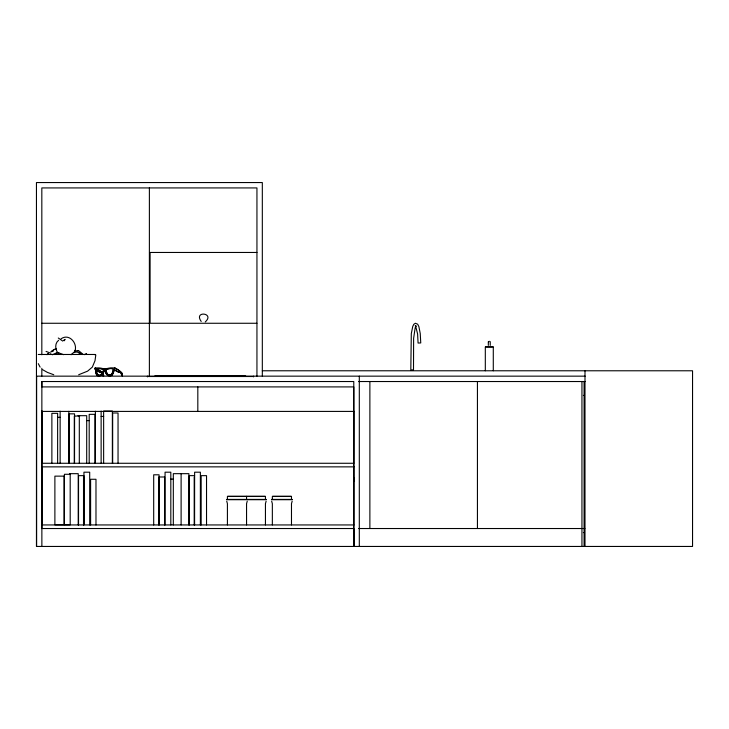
<?xml version="1.0" encoding="UTF-8"?>
<svg xmlns="http://www.w3.org/2000/svg" width="729" height="729" viewBox="0 0 729 729"><rect width="100%" height="100%" fill="white"/><g stroke="black" fill="none" stroke-linecap="round" stroke-linejoin="round"><path stroke-width="1.09" d="M41.708 525.135L41.763 466.332L41.826 525.135M353.629 525.135L353.674 466.332M353.674 462.942L353.72 410.928M41.69 528.525L353.784 528.525L353.793 546.449L353.784 386.908L41.826 386.908L41.826 381.531L353.784 381.531L353.747 462.942M103.135 376L103.737 375.809A2.788 1.13 81.5 0 0 103.573 374.879L102.926 373.275A3.727 1.513 81.5 0 0 102.488 372.756A77.584 31.511 81.5 0 0 96.237 368.519L95.153 368.181L95.217 369.749L100.456 372.373A5.905 2.397 81.5 0 1 101.695 373.002L103.482 375.854A2.788 1.13 81.5 0 0 103.318 374.916L102.671 373.312A3.727 1.513 81.5 0 0 102.233 372.792A77.584 31.511 81.5 0 0 95.982 368.555L95.025 368.127L95.645 370.05A1.021 0.902 -65.5 0 1 95.763 370.678A3.964 3.499 -65.5 0 0 95.818 371.954A9.195 8.128 -65.5 0 0 96.766 374.952A1.841 1.631 -65.5 0 0 97.604 375.59A6.525 5.768 -65.5 0 0 100.402 375.572A4.401 3.882 -65.5 0 0 102.57 374.132M247.24 501.142L246.557 503.693L246.557 524.944M266.131 501.142L265.438 503.693L265.438 524.944M292.174 501.142L291.482 503.693L291.482 524.944M74.294 352.554C78.832 344.726 69.802 332.679 61.099 338.785M106.224 368.765L106.352 368.819A7.873 6.953 -65.5 0 1 104.985 369.102A7.873 6.953 -65.5 0 1 103.664 368.828L103.545 368.774A7.873 6.953 -65.5 0 0 104.867 369.038A7.873 6.953 -65.5 0 0 106.224 368.765A22.745 20.093 -65.5 0 1 114.854 368.063L115.802 368.5A77.584 35.202 -81.6 0 1 121.707 372.738A3.727 1.686 -81.6 0 1 122.053 373.257L122.372 374.861A2.788 1.267 -81.6 0 1 122.317 375.799L121.05 372.947A5.905 2.679 -81.6 0 0 119.866 372.3L118.955 372.455L114.398 369.658L114.972 368.118M111.163 375.499A1.841 1.631 -65.5 0 0 112.102 374.843A9.195 8.128 -65.5 0 0 113.551 371.854A3.964 3.499 -65.5 0 0 113.824 370.569A0.993 0.884 -65.5 0 1 114.116 369.858L114.854 368.063M74.923 350.877L75.051 350.312M415.211 327.54L413.625 338.283L413.498 369.876L410.81 369.876L411.302 333.636L412.732 326.492L413.808 324.305L415.366 323.257L417.653 324.186L418.893 326.638L420.25 333.545L420.751 342.931L418.082 343.049L417.608 333.982L415.594 325.899L416.077 326.346L415.202 325.763L415.867 325.899M52.725 351.615L52.88 351.15M103.445 376.046L101.951 372.966A5.905 2.397 81.5 0 0 100.739 372.319L99.937 372.546M114.726 368.081L115.556 368.464A77.584 35.202 -81.6 0 1 121.451 372.701A3.727 1.686 -81.6 0 1 121.807 373.221L122.126 374.824A2.788 1.267 -81.6 0 1 122.062 375.763L120.804 372.911A5.905 2.679 -81.6 0 0 119.611 372.264L118.955 372.455M64.188 340.78L65.109 339.404L63.587 340.379M52.971 350.941L53.773 349.847L51.167 351.825M106.525 369.731L106.306 369.822A1.895 1.677 -65.5 0 0 106.024 370.706A7.408 6.543 -65.5 0 0 107.3 373.749L107.436 373.804A1.677 1.485 -65.5 0 0 108.129 374.542A5.285 4.666 -65.5 0 0 110.398 374.952A1.476 1.303 -65.5 0 0 111.628 374.332A9.796 8.657 -65.5 0 0 113.232 370.614L113.113 370.56A2.069 1.832 -65.5 0 0 112.895 368.938A1.704 1.513 -65.5 0 0 112.694 368.719A11.327 10.006 -65.5 0 0 107.19 369.12L106.516 369.539M106.407 369.676L106.89 369.366M71.068 354.759C73.757 351.187 79.024 351.15 82.031 354.549M114.234 369.922L119.201 372.492M86.569 353.456L84.327 354.649M46.993 354.695L48.351 353.62M74.531 351.852L73.848 352.235M58.63 340.27C54.602 343.241 55.112 349.528 58.01 353.118M94.77 354.677L95.8 354.977L95.007 360.718L92.319 367.124L87.598 371.143L78.668 374.752M51.066 351.624L54.611 349.227L56.57 348.872M48.068 354.021L47.613 354.312L48.314 354.012M52.315 354.768L56.361 353.009M205.268 321.926C215.274 312.878 193.303 310.372 201.204 321.453M106.899 369.229L107.309 369.175A11.327 10.006 -65.5 0 1 112.822 368.774M74.613 350.922L78.914 350.877L82.851 354.157M489.268 341.254L488.767 341.828M100.192 372.501L95.381 369.803M58.803 352.909L63.605 354.659M56.315 353.018L58.839 352.909M256.945 252.462L150.101 252.462L150.101 323.266L256.945 323.266M41.826 323.266L149.381 323.266M485.432 346.867L493.169 346.867M486.434 346.949L492.121 346.949M38.218 354.476L95.207 354.476M262.322 370.779L692.55 370.779L692.55 546.449L36.45 546.449L36.45 182.551L262.322 182.551L262.322 376.155M194.251 375.918L197.149 375.918M197.504 375.918L200.502 375.918M200.767 375.945L211.073 375.945M212.276 375.918L215.301 375.918M215.629 375.918L218.518 375.918M154.776 375.973L194.215 375.973M203.218 375.954L204.685 375.954M207.227 375.954L208.704 375.954M211.647 375.973L245.673 375.973M36.45 376.155L585.168 376.155M147.422 376.51L253.546 376.51M358.559 381.531L585.177 381.531M583.382 395.428L584.093 395.428M41.872 411.411L353.784 411.411M77.976 415.685L86.696 415.685L86.696 463.188M79.689 416.04L74.358 416.04L74.358 463.27M101.131 416.45L103.636 416.45M57.627 417.298L60.133 417.298M86.696 420.615L89.193 420.615M69.501 473.668L78.222 473.668L78.222 524.944M194.597 475.645L189.212 475.645L189.212 524.944M170.814 479.09L173.32 479.09M227.612 496.276L246.356 496.276M246.502 496.276L265.247 496.276M272.546 496.276L291.29 496.276M226.673 499.42L266.185 499.42M271.607 499.42L292.22 499.42M226.673 499.702L266.185 499.702M271.607 499.702L292.22 499.702M358.559 528.525L584.868 528.525M583.382 532.553L584.093 532.553M77.283 350.503L77.994 350.613M96.656 369.266A2.005 1.777 -65.5 0 1 97.066 368.746A11.327 10.006 -65.5 0 1 102.525 369.129L103.035 369.384M53.764 374.752L47.385 372.382L42.683 369.731M113.824 370.569L113.952 370.624A3.964 3.499 -65.5 0 1 113.678 371.908A9.195 8.128 -65.5 0 1 112.23 374.906A1.841 1.631 -65.5 0 1 111.282 375.553A6.525 5.768 -65.5 0 1 108.493 375.553L108.366 375.499A4.401 3.882 -65.5 0 1 106.434 374.059A6.625 5.85 -65.5 0 1 105.432 371.325M102.525 369.129L103.144 369.485M106.024 370.706L106.142 370.76A7.408 6.543 -65.5 0 0 107.427 373.813M108.129 374.533L108.01 374.478A5.285 4.666 -65.5 0 0 110.279 374.897A1.476 1.303 -65.5 0 0 111.51 374.278L111.637 374.341M97.34 374.314A1.476 1.303 -65.5 0 0 98.47 374.952L98.588 374.979A5.285 4.666 -65.5 0 0 100.93 374.56L100.812 374.506A1.677 1.485 -65.5 0 0 101.623 373.758L101.75 373.813A7.408 6.543 -65.5 0 0 103.536 370.76L103.427 370.706A1.895 1.677 -65.5 0 0 103.29 369.831M103.928 371.334L104.047 371.389A1.549 1.367 -65.5 0 1 104.757 370.25A1.549 1.367 -65.5 0 1 105.404 371.334L105.541 371.389A6.625 5.85 -65.5 0 0 106.543 374.132L106.425 374.068M97.075 368.765L97.203 368.819A11.327 10.006 -65.5 0 1 102.643 369.184M111.282 375.544L111.163 375.49A6.525 5.768 -65.5 0 1 108.366 375.499M96.41 369.913A2.005 1.777 -65.5 0 0 96.383 370.605L96.474 370.66A9.796 8.657 -65.5 0 0 97.44 374.387M95.472 369.922L95.526 369.995A1.021 0.902 -65.5 0 1 95.636 370.614L95.763 370.678M95.645 370.614A3.964 3.499 -65.5 0 0 95.69 371.899L95.818 371.954M96.656 374.888A1.841 1.631 -65.5 0 0 97.486 375.535A6.525 5.768 -65.5 0 0 100.274 375.517L100.402 375.572M96.775 374.952L96.647 374.897A9.195 8.128 -65.5 0 1 95.699 371.899M50.857 353.246L46.064 351.424M78.368 352.435L79.716 353.857M62.785 341.09L58.284 338.01M103.026 369.43L103.409 369.885A1.895 1.677 -65.5 0 1 103.545 370.769M40.113 367.124L38.291 363.653M271.653 501.142L272.345 503.693L272.345 524.944M226.728 501.142L227.412 503.693L227.412 524.944M95.408 368.145L95.472 369.712M353.775 477.732L353.775 481.322M353.793 546.449L353.784 524.944L41.863 524.944L41.872 528.525M584.995 370.779L584.995 546.449M584.093 381.531L584.093 546.449M581.942 381.531L581.942 546.449M493.287 346.986L493.287 370.779M490.243 341.637L490.243 345.391M488.321 341.637L488.321 345.391M485.314 346.986L485.314 370.779M477.431 381.531L477.431 528.525M369.876 381.531L369.876 528.525M359.306 376.155L359.306 546.449M353.747 466.332L353.747 525.135M291.482 499.42L291.482 496.467L272.345 496.467L272.345 499.42M265.438 499.42L265.438 496.467L227.412 496.467L227.412 499.42M256.945 376.155L256.945 187.927L41.826 187.927L41.826 354.777M253.546 376.155L253.546 376.866M246.557 496.467L246.557 499.42M206.535 524.944L206.535 475.654L201.158 475.654L201.158 524.944M200.375 524.944L200.375 472.192L194.625 472.192L194.597 524.944M197.823 386.908L197.823 411.411M194.196 476.985L194.196 524.944M188.902 524.944L188.902 473.668L173.32 473.668L173.32 524.944M181.111 473.668L181.111 524.944M170.814 524.944L170.814 472.192L165.064 472.192L165.064 524.944M164.636 524.944L164.636 476.985L158.886 476.985L158.886 524.944M159.068 524.989L159.068 474.798L153.691 474.798L153.691 524.989M149.381 187.927L149.381 376.565M147.422 376.155L147.422 376.866M118.043 463.188L118.043 412.997L112.667 412.997L112.667 463.188M112.357 463.188L112.357 411.028L103.636 411.028L103.636 463.188M101.131 411.074L101.131 463.188M95.982 524.989L95.982 479.272L90.606 479.272L90.606 524.989M95.381 411.229L95.381 463.188M94.952 463.188L94.952 414.345L89.193 414.345L89.193 463.188M89.694 524.944L89.694 472.192L83.944 472.192L83.944 524.944L83.917 475.645L78.532 475.645L78.532 524.944M83.516 476.985L83.516 524.944M79.306 416.04L79.306 463.188M74.495 416.04L74.495 463.143L74.54 413.844L69.164 413.844L69.164 463.143M68.854 411.311L68.854 463.143M60.133 411.202L60.133 463.143M57.627 463.143L57.627 413.334L51.877 413.334L51.877 463.143M41.863 381.531L41.872 546.449M41.826 368.273L41.826 376.155M36.632 376.155L36.632 546.449M95.025 368.118A22.745 20.093 -65.5 0 1 103.545 368.774M104.037 371.389A6.625 5.85 -65.5 0 1 102.589 374.141L102.461 374.086A4.401 3.882 -65.5 0 1 100.283 375.535M98.588 375.007A1.476 1.303 -65.5 0 1 97.467 374.369L97.331 374.323A9.796 8.657 -65.5 0 1 96.365 370.605M96.483 370.66A2.069 1.832 -65.5 0 1 96.529 369.968M96.975 369.047A1.704 1.513 -65.5 0 1 97.203 368.819M108.484 375.572A4.401 3.882 -65.5 0 1 106.562 374.114M106.142 370.76A1.895 1.677 -65.5 0 1 106.425 369.876M103.409 370.706A7.408 6.543 -65.5 0 1 101.632 373.767M113.104 370.56A9.796 8.657 -65.5 0 1 111.528 374.287M41.808 410.928L41.763 462.942L41.826 410.928M353.784 463.27L41.863 463.27L41.872 466.861L353.784 466.861L353.784 463.27M70.194 474.287L64.434 474.287L64.434 524.807L70.194 524.807L70.194 474.287M64.015 476.137L54.885 476.137L54.885 524.807L64.015 524.807L64.015 476.137"/></g></svg>
